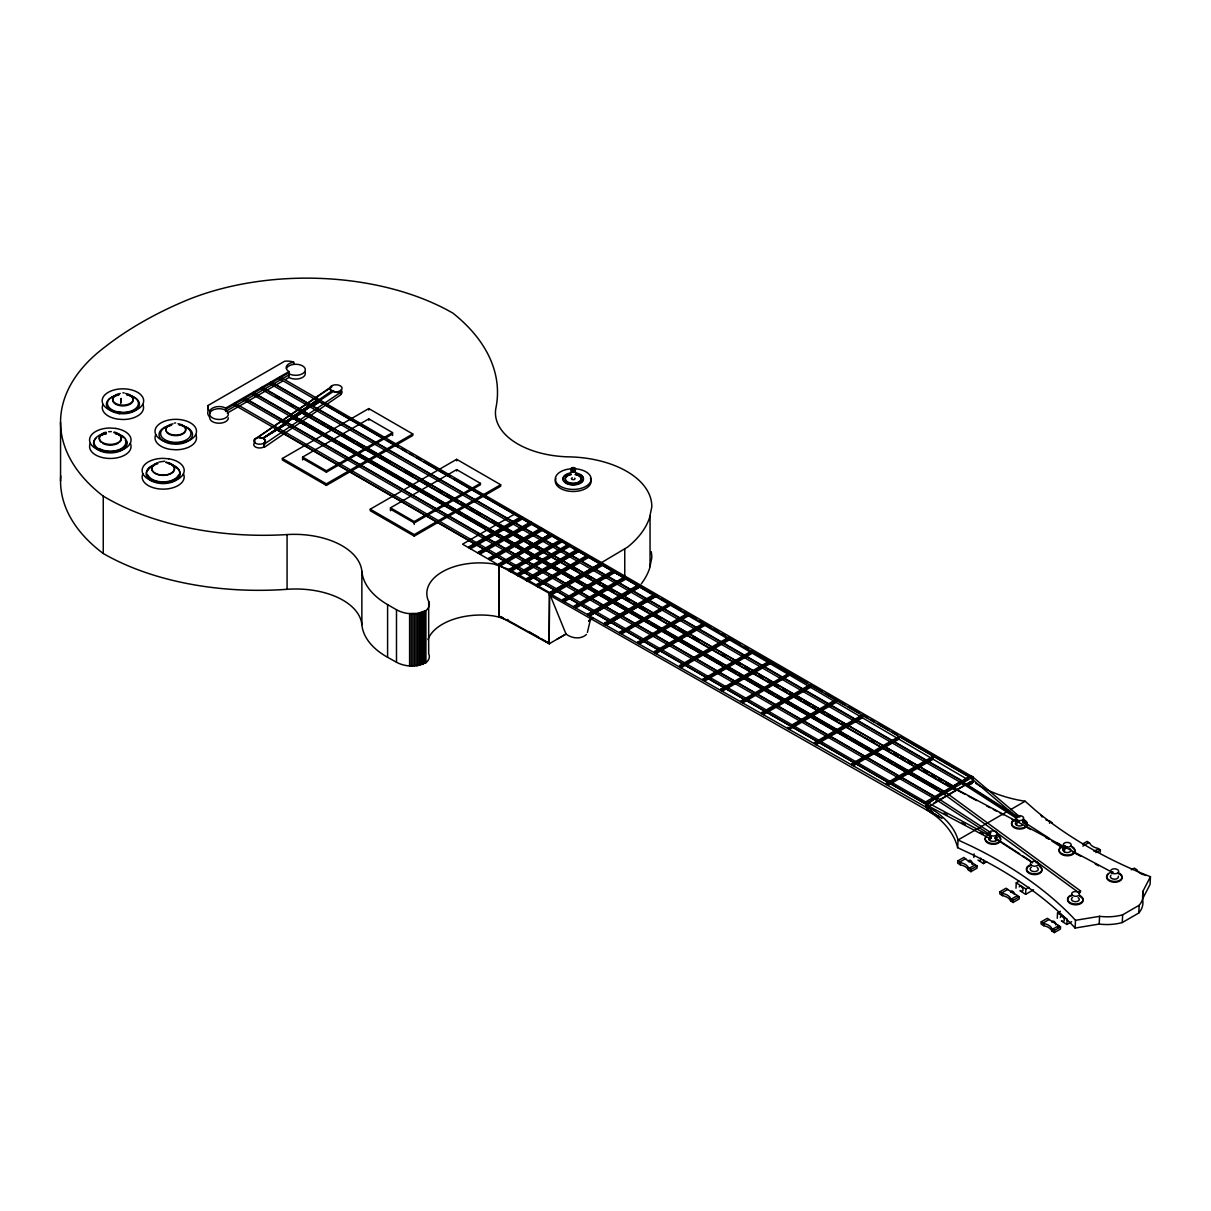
<?xml version="1.0" encoding="UTF-8"?>
<svg xmlns="http://www.w3.org/2000/svg" width="1211" height="1211" viewBox="0 0 1211 1211"><rect width="100%" height="100%" fill="white"/><g stroke="black" fill="none" stroke-linecap="round" stroke-linejoin="round"><path stroke-width="1.5" d="M586.457 634.428C580.886 639.68 571.743 638.439 566.021 634.034L549.552 643.571L507.878 620.304L498.781 617.02L498.841 565.143L462.557 544.193L495.102 525.407M588.168 615.067L589.666 615.93L639.484 587.168L639.484 585.912L589.666 614.688L589.666 615.93L928.08 808.358L931.365 808.933A87.919 53.511 2.9 0 1 958.037 839.965L971.722 846.338A391.138 238.052 2.9 0 1 1072.795 917.378L1075.489 920.315L1075.111 928.065L1099.194 924.054A37.889 23.054 2.9 0 0 1122.264 922.54L1138.794 913.003A37.889 23.054 2.9 0 0 1142.488 899.077L1150.056 884.454L1150.45 876.703L1146.121 875.038A398.495 242.518 2.9 0 1 1034.936 809.871L1025.142 801.228A94.609 57.583 2.9 0 1 984.694 788.558M609.163 622.121L605.969 623.968L605.969 625.209L655.605 596.554L655.605 595.312L639.59 604.561M816.002 744.644L816.002 743.403L862.444 716.594L860.96 715.731L814.519 742.54L816.002 744.644L862.444 717.775L862.444 716.594M971.494 777.977C974.128 773.496 973.841 787.498 968.512 783.759M612.16 602.881L589.666 615.869L588.168 615.006L588.168 613.826L638 585.064M654.107 594.45L604.471 623.105L604.471 624.361L605.969 625.209L655.605 596.478L669.486 604.622M938.858 816.668L931.183 812.687L931.365 808.933L927.459 806.708L927.308 810.008L934.877 815.381A88.267 58.809 6.5 0 1 947.244 827.385A88.146 58.733 6.5 0 1 957.629 847.67L971.343 854.088A391.138 238.052 2.9 0 1 1072.416 925.113L1075.111 928.065M1024.067 821.739L1024.264 820.664L1023.462 822.133L1023.113 820.74M989.372 835.681L927.384 802.56L926.279 803.362L926.279 804.861L990.416 838.814L990.992 836.619L989.22 835.651M927.808 803.498L926.672 802.106M928.277 804.104L928.08 802.863L935.997 797.035L934.059 797.353M286.174 423.744L285.19 424.228M1018.663 817.198L962.881 781.958L963.971 782.003M1065.029 848.411C1063.107 850.743 1064.439 846.156 1061.896 846.837L1063.848 847.927M1064.197 849.123L1064.257 847.609L1060.352 845.702M936.058 799.517L936.436 797.338L991.052 832.774M972.327 864.079L972.251 862.853L968.649 861.46M968.573 861.415L968.936 860.521A2.816 1.62 60 0 1 972.357 862.913L977.095 865.971L976.989 868.181L970.934 871.678L968.482 870.103A11.293 6.872 2.9 0 0 960.262 864.836L957.674 863.171L957.78 860.945L963.85 857.449L968.906 861.642M1011.094 891.811L1010.807 892.25A2.816 1.62 60 0 1 1010.852 891.674L1011.109 891.296A2.816 1.62 60 0 1 1014.53 893.703L1019.253 896.745L1019.162 898.971L1013.092 902.467L1010.64 900.893A11.293 6.872 2.9 0 0 1002.436 895.625L999.832 893.96L999.938 891.735L1006.008 888.238L1014.546 894.278M1055.629 924.856L1055.689 923.736L1047.273 918.332L1041.218 921.843L1041.097 924.054L1043.7 925.719A11.293 6.872 2.9 0 1 1051.905 931.002L1054.357 932.576L1060.427 929.064L1060.518 926.854L1055.795 923.796A2.816 1.62 60 0 0 1052.374 921.404L1052.132 921.783A2.816 1.62 60 0 0 1051.996 922.298L1052.389 921.616M1057.975 927.49L1058.066 925.28M934.937 814.216L934.877 815.381L936.012 814.882M957.659 847.7L958.037 839.965L1007.143 811.627M996.653 837.77L996.804 834.818A4.193 2.558 2.9 0 0 995.73 831.488A4.193 2.558 2.9 0 0 990.22 831.533L989.977 834.939M960.262 864.836L960.384 862.61L957.78 860.945M972.161 781.761L972.206 780.883L928.11 807.071M968.482 870.103L968.588 867.893A11.293 6.872 2.9 0 0 960.384 862.61M970.934 871.678L971.04 869.453L977.095 865.971M973.826 857.418L974.007 853.831M977.943 860.067L983.438 863.594L983.62 860.007M989.402 837.316L989.281 839.965L989.584 837.497M989.417 835.726L989.538 834.591L990.931 838.36L989.811 837.694M990.144 832.88L990.22 831.533M996.714 837.558C996.411 834.288 995.215 839.556 995.866 840.706A4.193 2.558 2.9 0 1 990.81 840.949A4.193 2.558 2.9 0 1 988.857 838.012M1002.436 895.625L1002.541 893.4L999.938 891.735M1010.64 900.893L1010.746 898.668A11.293 6.872 2.9 0 0 1002.541 893.4M1011.064 892.431L1011.109 891.508M1013.092 902.467L1013.198 900.242L1019.253 896.745M1015.984 888.208L1016.256 882.834L1019.117 881.184M1020.101 890.842L1025.596 894.369L1025.868 888.995L1028.866 887.269M1043.7 925.719L1043.806 923.509L1041.218 921.843M1049.543 823.313L1049.649 821.088A11.293 6.872 2.9 0 1 1047.742 820.634M1051.905 931.002L1052.011 928.776A11.293 6.872 2.9 0 0 1043.806 923.509M1054.357 932.576L1054.463 930.351L1060.518 926.854M1057.248 918.301L1057.521 912.927L1060.336 911.308M1063.273 847.276L1063.213 850.667L1064.227 851.772A3.921 2.392 2.9 0 0 1070.781 850.909M1063.349 847.897L1064.227 851.772L1065.105 847.7M1061.366 920.95L1066.861 924.477L1067.133 919.104L1057.521 912.927M1100.254 852.15L1100.375 849.925L1097.923 848.351A11.293 6.872 2.9 0 1 1089.703 843.083L1087.115 841.418L1082.558 844.052M1099.194 924.054L1099.588 916.318A37.889 23.054 2.9 0 0 1122.658 914.805L1139.173 905.268A37.889 23.054 2.9 0 0 1142.881 891.326L1150.45 876.703M1122.264 922.54L1122.658 914.805M1138.794 913.003L1139.173 905.268M1142.563 897.518L1142.881 891.326M927.565 806.768L927.52 810.129L942.022 818.485M935.831 798.942L936.981 797.761M1023.885 821.936L1023.976 820.498L1023.689 822.027L1023.764 820.498L1022.689 821.361L1022.962 822.617M1032.635 862.837L995.336 838.633L995.593 836.968L995.866 840.706L996.532 840.192A4.193 2.558 2.9 0 0 996.956 839.586M972.433 778.279L972.766 776.932L1019.874 816.925M927.263 804.634C925.022 806.238 927.429 800.94 927.611 803.514M119.828 412.149L119.828 413.753M1023.537 820.997L1023.401 821.921M972.251 864.003L972.251 862.853M235.585 403.853C235.555 401.053 232.224 405.64 234.707 405.155M262.742 388.186C262.499 385.159 259.366 390.608 262.091 389.306M935.316 798.594L935.967 797.459L935.089 798.76M937.42 798.7L937.178 797.822M944.141 794.083L944.777 792.403L945.912 792.509M953.148 788.603C954.132 785.727 956.448 787.498 953.284 788.664M960.747 782.927L960.898 781.564L944.701 791.616M962.427 781.7L962.185 780.807M962.473 783.971L963.517 781.579L271.355 382.01L270.098 383.13L270.659 384.356M971.252 778.158L972.63 776.448L972.811 777.992M1015.893 821.013L1016.15 819.257L1018.981 821.558M259.593 437.882L263.317 438.004L276.865 429.89L275.336 428.285M1022.917 822.269L1023.128 820.861L1022.705 821.542M1036.419 862.928L1036.026 862.02M1063.818 849.093L1064.015 847.821L1061.896 846.837M1063.379 846.005L1063.485 845.293A3.921 2.392 2.9 0 1 1066.588 842.417A3.921 2.392 2.9 0 1 1071.175 844.718A3.921 2.392 2.9 0 1 1067.269 847.185L1066.21 847.745L1063.591 845.974M1063.818 846.837L1063.076 850.046A3.921 2.392 2.9 0 1 1063.606 848.866L1063.697 848.972M970.768 777.644L970.768 775.857L926.021 801.682L926.021 803.15L927.596 804.059M319.583 401.598L312.726 406.412M254.537 442.923A5.828 3.376 0 0 0 256.051 447.283A5.828 3.376 0 0 0 263.726 446.995L265.481 441.364L263.317 438.004L275.896 429.345L927.066 804.71M1022.947 821.83L1023.128 820.861M1023.038 822.314L1023.34 820.695L1023.053 822.557L1027.867 825.584M1023.552 820.574L1023.386 821.981M118.905 394.771A15.516 8.961 0 0 0 107.401 403.43A15.516 8.961 0 0 0 118.905 412.073L118.905 413.693M601.231 562.782L627.525 547.145A128.775 74.34 0 0 0 649.565 517.718L651.775 507.046A85.724 49.5 0 0 0 569.049 456.865A76.263 44.035 0 0 1 495.95 407.804A233.193 134.633 0 0 0 452.869 313.119A206.899 119.45 0 0 0 183.028 301.781L175.474 305.096A378.438 218.495 0 0 0 108.839 343.969L103.162 348.359A213.348 123.174 0 0 0 103.253 496.147L103.253 553.503A222.839 126.958 -1 0 0 287.068 589.303A67.695 38.57 -1 0 1 361.862 624.709A88.297 50.302 -1 0 0 387.596 657.285L396.497 662.25A24.735 14.093 -1 0 0 408.016 665.823L417.644 665.626L425.924 662.75A18.967 10.808 -1 0 0 428.679 653.683L428.679 601.443A52.875 30.532 0 0 1 442.303 571.834A52.875 30.532 0 0 1 493.604 563.963L510.103 569.836M641.33 583.793A128.76 73.356 -1 0 0 649.565 568.504L651.775 557.923A85.739 48.849 -1 0 0 651.215 551.626M556.727 639.393L566.021 634.034L550.006 594.783L549.158 594.964L930.699 812.354L931.365 808.933L927.399 808.131L928.065 804.528M995.17 837.603L995.139 838.406M209.912 413.269L210.033 410.544A9.34 5.389 0 0 1 225.655 408.122L288.99 371.55A9.582 5.525 0 0 1 293.289 362.301L294.031 364.39M587.411 632.414L590.786 617.943M1016.529 825.16L1017.21 822.254M1018.466 821.073L1017.603 820.634M244.546 398.934C245 395.407 241.004 400.917 243.986 399.751M271.688 383.266L271.355 382.01M969.708 776.947L970.768 775.857M972.282 863.171L972.509 864.185L972.357 862.913M953.42 788.073L954.964 787.286M972.766 778.809L971.843 778.537L972.766 777.114L953.92 787.952L953.92 789.466L955.04 788.997L965.031 794.34M944.323 791.6L942.642 792.312L942.794 793.508M951.846 786.787L951.574 787.695L260.925 388.943L253.72 393.121L944.353 791.858M280.589 378.347C281.542 374.154 277.001 380.496 280.407 378.619M265.27 442.515L263.726 444.467L340.7 392.273L339.443 392.273A6.237 3.451 15.5 0 1 334.902 392.016L330.209 389.67A6.206 2.467 -0.5 0 1 331.299 387.232L254.855 439.351L254.855 441.879M1022.735 821.27L1049.589 838.527M972.857 778.158L972.933 776.978M1111.834 872.102C1110.169 876.552 1115.164 870.376 1111.834 872.102L952.709 787.271L954.571 786.862M935.891 797.882L935.649 799.729L936.769 799.835M963.017 782.109L962.488 783.82M1080.59 890.978L1079.304 892.901L1080.59 890.978L945.806 792.433L944.308 794.038M990.068 832.956L989.448 834.5A7.781 4.738 2.9 0 0 987.813 835.06M536.912 585.322L537.896 586.745L579.13 562.933M951.846 788.285L301.055 412.542L302.75 412.345L302.583 413.178M253.266 394.302L251.888 394.18L253.447 392.515M1017.24 817.576L963.214 782.578L963.638 784.153M300.434 411.301L309.532 405.624M549.552 592.618L549.158 643.768L549.461 592.573L510.315 569.972L513.57 568.095M930.699 812.354L931.743 811.506M989.538 832.033A4.193 2.558 2.9 0 0 990.613 835.378A4.193 2.558 2.9 0 0 996.138 835.333L996.804 834.818M961.852 782.109L970.026 776.387L972.342 776.766L972.342 778.143M926.021 807.177L926.021 801.682L928.08 802.863C931.895 803.09 935.709 794.567 933.666 798.654M941.356 792.615L293.592 418.643L292.729 418.189L277.561 428.845L285.993 423.441M275.745 429.269L276.941 428.437M935.891 797.807L936.618 797.398L928.08 802.863L953.92 787.952M1016.771 820.225L1015.696 820.225M308.775 405.685L309.108 406.745L310.334 405.882M317.297 401.023L318.554 400.145L319.204 400.886L316.873 400.796L311 404.656M293.38 417.038L300.918 412.467L299.813 411.634M311.197 404.671L318.554 400.145M254.855 439.351L331.224 386.809M284.933 424.122L284.146 423.668L263.317 438.291M286.825 421.822L300.661 412.3M301.948 411.422L308.926 406.624M310.213 405.746L332.056 390.714L334.902 391.759A6.085 3.512 0 0 0 339.443 391.183M264.331 447.343L340.7 394.801L340.7 392.273M275.094 428.876L276.819 428.391M306.02 425.122L291.488 417.25L293.229 416.993L285.599 421.564L300.797 411.301M954.752 786.968L953.557 787.771L954.722 786.953L262.303 387.232M309.849 405.67L301.584 411.346L308.714 406.518L310.516 407.441M294.137 417.523L277.38 428.664M302.478 411.997L294.969 416.978M303.931 411.029L319.204 400.886M320.612 399.948L333.388 391.456L334.902 391.759M300.025 411.937L293.985 415.933L300.328 412.118M316.843 400.78L317.827 399.978M303.976 411.044L310.546 406.079M928.08 802.863L935.513 798.034M953.647 786.333L962.23 780.838M317.63 399.978L316.767 399.978M284.01 422.518L283.192 423.033L284.403 422.594M301.569 410.484L308.26 406.2M302.644 412.194L295.075 416.902L302.659 412.285M277.652 429.057L285.296 424.289M312.574 406.169L319.522 401.885L318.342 401.598M500.37 564.159L509.892 558.377M514.645 555.486L522.577 550.672M525.756 548.75L530.509 545.858M533.688 543.921L540.03 540.076M543.194 538.138L549.537 534.293L533.461 525.014M588.637 620.834L593.36 618.094L588.622 620.986M228.395 417.84A9.34 5.389 0 0 1 219.055 423.229A9.34 5.389 0 0 1 209.715 417.84L209.034 416.175A12.882 7.433 0 0 1 207.959 411.437L207.959 405.534L284.661 361.241A12.882 7.433 0 0 1 292.895 361.862L294.031 362.256M225.655 409.318L233.784 404.625L926.006 804.271M235.615 403.566L242.836 399.403L935.059 799.048M288.99 372.746L280.861 377.438L973.084 777.099M288.99 374.941L225.655 411.498L225.655 408.122M227.274 413.087L282.496 381.208M285.751 379.331L288.99 377.454A9.582 5.525 0 0 0 300.555 378.332A9.582 5.525 0 0 0 305.005 372.125M282.375 458.469L368.78 408.576L412.769 433.977L412.769 435.506L326.38 485.399L282.375 459.998L282.375 458.469L326.38 483.855L412.769 433.977M302.614 459.998L302.614 457.092L368.78 418.885L392.546 432.615L392.546 435.506M302.614 457.092L326.38 470.822L392.546 432.615M302.614 458.469L326.38 472.184L392.546 433.977M437.08 522.955L414.253 536.125L370.263 510.739L370.263 509.195L401.235 491.318M404.504 489.441L456.668 459.317L500.658 484.718L500.658 486.247L440.335 521.078M390.487 510.739L390.487 507.833L456.668 469.626L480.434 483.356L480.434 484.718L414.253 522.925L390.487 509.195M390.487 507.833L414.253 521.563L480.434 483.356M370.263 509.195L414.253 534.596L500.658 484.718M498.357 523.53L514.63 514.13M469.066 547.962L469.066 546.706L519.519 517.581M469.066 546.706L470.549 547.569L522.637 517.506L521.139 516.643M522.637 518.747L470.549 548.825L470.549 547.569M478.39 553.336L478.39 552.095L528.844 522.97M496.283 543.012L501.172 540.182M478.39 552.095L479.874 552.958L502.656 539.803M505.91 537.926L530.327 523.833M531.962 524.136L479.874 554.199L479.874 552.958M488.926 559.421L488.926 558.18L539.364 529.056M501.944 551.913L505.199 550.021M516.582 543.451L519.837 541.574M488.926 558.18L490.41 559.043L540.863 529.918M542.483 530.221L490.41 560.284L490.41 559.043M549.158 643.768L498.796 616.051L498.796 563.872L549.234 534.747M534.596 544.45L537.851 542.573M498.796 563.872L500.279 564.735L552.352 534.672M588.168 615.006L498.796 565.113L500.279 565.976L552.352 535.913L555.228 537.608M562.222 541.726L510.452 571.622L508.953 570.759L508.953 569.503L560.738 539.622L566.597 544.299M516.825 566.218L520.079 564.341M539.591 553.064L542.846 551.187M508.953 569.503L510.452 570.366L562.222 540.469M568.519 544.178L517.021 573.908L517.021 575.164L518.505 576.012L570.003 546.282M534.414 565.113L537.654 563.236M555.531 552.927L558.771 551.05M568.398 545.964L518.505 574.771L518.505 576.012M577.193 549.416L525.892 579.025L525.892 580.281L527.39 581.144L578.646 551.55M533.597 575.649L538.441 572.848M543.285 570.063L552.958 564.462M562.646 558.876L565.885 557.015M570.714 554.214L573.953 552.352M533.37 575.967L536.609 574.09M562.585 559.104L565.825 557.227M578.676 550.278L527.39 579.887L527.39 581.144M537.139 585.458L536.412 585.882L536.412 584.625L587.365 555.213M580.886 560.209L584.126 558.332M536.412 584.625L537.896 585.488L588.849 556.076L588.849 557.317L599.657 563.69L565.719 583.278M582.37 561.071L588.849 557.317M549.158 592.845L562.479 585.155M611.782 570.775L602.533 565.37L552.004 594.54L550.505 593.678L550.505 592.436L601.034 563.266L602.533 564.129M550.505 593.678L555.455 590.832M597.78 566.385L601.034 564.508M550.505 592.436L552.004 593.299L600.898 565.068M563.024 600.686L563.024 599.445L611.691 571.35M588.985 585.7L592.224 583.823M563.024 599.445L564.523 600.308L614.81 571.274M623.044 577.39L614.779 572.515L564.523 601.549L564.523 600.308M574.332 607.135L574.332 605.894L577.571 604.017M580.811 602.155L624.437 576.966M590.499 597.81L593.738 595.933M619.593 581.008L624.437 578.207M574.332 605.894L575.83 606.756L625.92 577.829L625.92 579.07L651.018 593.799M616.232 584.671L575.83 607.998L575.83 606.756M619.457 582.809L625.92 579.07L624.558 578.283M590.59 613.614L600.399 607.952M633.096 589.076L638 586.245M607.453 603.941L610.677 602.079M621.924 595.585L628.358 591.876M615.37 601.019L639.484 587.108L638 586.306M612.372 620.274L636.38 606.408M620.093 633.141L620.093 631.885L669.486 603.381L670.97 605.485L685.744 614.159M620.093 631.885L621.576 632.747L670.97 604.244M637.879 643.283L637.879 642.027L687.015 613.659M637.879 642.027L639.363 642.89L688.499 614.522L688.499 615.778L703.409 624.528M688.499 615.778L639.363 644.146L639.363 642.89M654.545 652.744L654.545 651.503L703.409 623.287M674.088 641.467L677.343 639.575M693.631 630.174L698.52 627.359M654.545 651.503L656.029 652.366L704.893 624.149L704.893 625.391L749.579 651.594M684.472 665.762L681.218 667.655L679.719 666.792L679.719 665.535L728.598 637.319L730.097 638.182L730.097 639.423L687.727 663.885M694.387 658.315L697.642 656.438M723.709 641.391L726.978 639.514M679.719 665.535L681.218 666.398L730.097 638.182M703.031 680.34L703.031 679.099L751.183 651.291L752.894 653.546L766.987 661.796M728.719 665.52L731.928 663.658M703.031 679.099L704.53 679.961L752.667 652.154M762.34 665.157L768.713 661.478L770.211 662.326L770.211 663.583L722.316 691.224L720.833 690.361L720.833 689.12L759.146 667.004M763.929 665.49L767.123 663.643M720.833 689.12L722.316 689.982L770.211 662.326M741.238 702.047L741.238 700.791L788.785 673.346L790.268 675.45L807.101 685.335M785.606 676.419L788.982 674.709M741.238 700.791L742.737 701.653L790.268 674.209M761.81 713.748L761.81 712.507L809.054 685.229L810.537 687.333L862.111 717.593M761.81 712.507L763.293 713.37L810.537 686.092M792.675 724.511L834.667 700.261L836.165 701.124L836.165 702.365L789.315 729.416L789.315 728.159L836.165 701.124M802.363 720.151L805.603 718.29M830.534 734.547L833.728 732.64M851.848 764.958L851.848 763.702L897.714 737.227L899.213 739.331L967.634 779.49M866.592 756.436L869.876 754.544M851.848 763.702L853.346 764.565L899.213 738.089M886.285 784.546L886.285 783.305L931.637 757.117L933.136 757.98L933.136 759.221L887.784 785.409L887.784 784.168L933.136 757.98M899.243 777.068L902.483 775.207M913.821 768.652L917.06 766.79M933.848 803.014L937.057 801.167M940.251 799.336L945.034 796.566M948.228 794.719L964.213 785.5M967.407 783.653L970.601 781.806M1010.413 809.735L1025.142 801.228M959.596 862.126L965.667 858.614M969.209 868.287L975.279 864.79M983.438 863.594L986.617 861.748M1001.769 892.901L1007.824 889.404M1082.876 846.095L1088.931 842.584M1011.382 899.077L1017.437 895.58M1094.002 851.378L1098.544 848.76M1095.834 852.559L1100.375 849.925M1025.596 894.369L1033.558 889.782M1131.271 869.846L1134.313 868.105L1136.902 869.77A11.293 6.872 2.9 0 0 1139.188 872.586M1043.034 923.009L1049.104 919.512M1052.647 929.17L1058.702 925.688M1066.861 924.477L1071.644 921.722M294.258 417.447L301.766 412.936M103.253 496.147A222.779 128.623 0 0 0 287.068 534.566A67.68 39.07 0 0 1 361.862 571.32A88.282 50.968 0 0 0 387.596 604.607L396.497 609.754A24.72 14.275 0 0 0 408.016 613.508L417.644 613.417L425.924 610.601A18.967 10.944 0 0 0 428.679 601.443M340.23 390.775L340.624 394.332A6.085 3.512 0 0 0 340.942 390.048M931.183 812.687L932.818 811.9M158.974 462.042L164.681 461.194M968.815 783.593L972.66 782.457M1075.489 920.315L1099.588 916.318M927.883 810.068L927.535 808.297L927.308 810.008L931.88 811.552M964.365 782.261L962.049 782.23M174.445 423.048L175.61 422.942M972.811 782.518C967.589 781.791 974.446 783.895 972.478 781.08M261.803 437.761L264.649 439.169A5.828 3.376 0 0 1 261.107 444.104A5.828 3.376 0 0 1 253.765 440.849A5.828 3.376 0 0 1 261.107 437.595L262.515 437.928M277.97 430.132L276.956 429.935L285.705 424.365L263.317 438.004L276.562 429.738M122.916 392.818L124.233 392.924M118.905 412.073L122.916 412.376A15.516 8.961 0 0 0 138.296 404.595A15.516 8.961 0 0 0 126.928 394.771M1066.528 847.11L1063.485 845.293L1067.269 847.185M498.781 617.02L493.604 615.93A52.875 30.124 -1 0 0 427.952 639.575M1015.847 819.726L1018.618 821.179M293.592 418.643L291.624 417.492L293.531 418.612M498.796 616.051L503.337 617.761M1022.826 819.302L1024.536 820.044A7.856 4.783 2.9 0 1 1027.11 824.646M1111.153 872.389L1112.637 873.343A4.057 2.467 2.9 0 0 1118.464 872.238A4.057 2.467 2.9 0 0 1115.361 868.862A4.057 2.467 2.9 0 0 1110.608 871.148M1057.339 843.113L1058.792 843.795M276.744 429.829L274.897 428.588M809.735 686.864L810.537 687.333L763.293 714.611L763.293 713.37M990.901 838.239L989.947 837.74M292.033 417.795L292.729 418.189M928.353 803.483L926.264 802.363M928.353 803.544L237.25 404.504M943.853 813.171L947.138 814.927M961.958 822.814L965.258 824.57M980.077 832.472L983.362 834.228M929.957 811.415L931.849 812.445M968.361 796.127L976.702 800.592M986.693 805.936L990.023 807.722M993.353 809.508L996.698 811.294M1000.029 813.081L1003.359 814.867M1011.685 819.317L1015.015 821.103M1072.507 851.863L1080.651 856.222M1095.319 864.079L1098.574 865.82M1027.412 827.703L1030.712 829.474M1045.577 837.437L1048.877 839.208M316.207 400.402L310.667 404.671L316.646 400.614L318.538 401.704M931.229 811.991L938.419 816.35M1112.637 873.343L1111.622 872.783M530.463 522.032L531.962 522.895M540.999 528.117L542.483 528.98M317.433 399.993L319.386 401.129M321.218 402.552L383.387 438.443M386.657 440.335L398.116 446.95M401.386 448.842L406.29 451.673M409.575 453.565L412.845 455.442M416.115 457.334L421.019 460.165M424.289 462.057L450.477 477.179M453.747 479.056L532.28 524.408M550.278 534.793L561.722 541.408M565.007 543.3L569.912 546.131M573.181 548.023L576.451 549.915M579.721 551.792L599.354 563.13M602.639 565.022L622.272 576.36M625.542 578.252L658.269 597.144M661.539 599.036L681.172 610.359M684.442 612.251L695.901 618.866M699.171 620.759L710.615 627.374M713.885 629.251L718.804 632.097M722.074 633.974L725.344 635.866M728.613 637.758L740.072 644.373M744.977 647.204L748.247 649.096M751.516 650.988L807.147 683.095M810.431 684.987L821.875 691.602M825.145 693.494L844.778 704.832M848.048 706.709L859.507 713.324M862.777 715.217L867.697 718.047M870.966 719.939L874.236 721.832M877.506 723.724L888.965 730.339M892.235 732.216L897.139 735.062M900.409 736.939L969.133 776.614M969.678 777.235L279.03 378.498L271.809 382.661L962.457 781.413M670.47 605.197L621.576 633.989L621.576 632.747M728.598 638.575L730.097 639.423M704.151 624.967L704.893 625.391L656.029 653.607L656.029 652.366M752.273 653.168L704.53 681.203L704.53 679.961M768.713 662.72L770.211 663.583M789.633 675.087L742.737 702.91L742.737 701.653M898.895 739.149L853.346 765.806L853.346 764.565M960.626 782.457L269.977 383.72L262.772 387.898L953.284 786.166L936.406 797.277L942.945 792.085M275.73 396.058L279.014 397.935M290.458 404.55L293.743 406.442M298.648 409.273L301.917 411.165M305.187 413.057L308.472 414.949M321.566 422.503L324.836 424.395M328.105 426.287L331.375 428.179M342.834 434.794L346.104 436.687M351.023 439.517L354.293 441.41M357.563 443.302L362.483 446.132M372.292 451.794L377.211 454.64M380.481 456.517L390.29 462.193M409.939 473.531L413.208 475.423M424.667 482.039L427.937 483.931M439.396 490.546L442.666 492.423M447.57 495.269L450.855 497.146M454.125 499.038L457.395 500.93M462.314 503.761L465.584 505.653M470.489 508.484L473.758 510.376M477.043 512.268L480.313 514.16M491.772 520.775L495.042 522.668M499.946 525.498L503.216 527.39M506.501 529.283L511.405 532.113M521.23 537.775L526.134 540.621M529.404 542.513L539.228 548.174M558.861 559.512L562.146 561.404M573.59 568.02L576.875 569.912M588.319 576.527L591.604 578.419M596.508 581.25L599.778 583.142M603.048 585.019L606.333 586.911M611.237 589.757L614.507 591.634M619.426 594.48L622.696 596.372M625.966 598.249L629.236 600.141M640.695 606.756L643.964 608.649M655.423 615.264L660.328 618.094M670.152 623.771L675.057 626.602M678.342 628.494L688.151 634.155M693.07 637.001L697.975 639.832M722.528 654.001L725.798 655.893M737.257 662.508L740.526 664.4M745.431 667.231L748.716 669.123M751.986 671.015L755.255 672.907M760.16 675.738L763.445 677.63M768.349 680.461L771.619 682.353M774.889 684.245L778.173 686.122M783.078 688.968L786.348 690.86M789.633 692.737L792.902 694.63M804.361 701.245L809.266 704.075M812.536 705.968L815.805 707.86M819.09 709.752L823.995 712.583M827.264 714.475L837.089 720.151M841.993 722.982L846.913 725.813M871.451 739.982L874.72 741.874M886.18 748.489L889.464 750.381M894.369 753.212L897.639 755.104M900.908 756.996L904.193 758.888M909.098 761.719L912.367 763.611M923.826 770.226L927.096 772.118M932.016 774.949L935.286 776.841M938.555 778.734L941.825 780.611M307.14 414.556L310.41 416.448M330.043 427.786L333.313 429.663M344.757 436.278L348.026 438.17M367.644 449.493L370.929 451.385M382.373 458L385.643 459.877M405.261 471.215L408.531 473.107M470.685 508.983L473.955 510.875M493.573 522.198L496.858 524.091M508.302 530.706L511.572 532.583M516.476 535.429L519.746 537.306M531.19 543.921L534.46 545.813M619.502 594.904L622.787 596.796M634.231 603.411L637.501 605.288M642.405 608.134L645.675 610.011M657.119 616.626L660.389 618.518M671.848 625.118L675.117 627.01M694.736 638.348L698.005 640.225M745.431 667.609L748.716 669.501M760.16 676.116L763.43 678.009M783.048 689.331L786.317 691.224M797.777 697.824L801.046 699.716M805.951 702.547L809.22 704.439M820.664 711.054L823.934 712.946M908.977 762.037L912.246 763.929M923.705 770.544L926.975 772.421M931.88 775.252L935.149 777.144M946.593 783.759L949.863 785.651M253.266 392.47L945.473 792.115M300.964 421.822L304.233 423.714M315.693 430.314L325.502 435.99M343.5 446.359L348.405 449.22M351.69 451.082L354.944 452.99M358.229 454.852L363.118 457.713M374.608 464.297L377.847 466.22M389.306 472.82L392.576 474.712M397.48 477.543L400.75 479.435M404.05 481.282L407.29 483.219M412.209 486.05L415.479 487.942M418.779 489.774L422.018 491.711M426.968 494.497L430.208 496.434M441.697 502.989L444.921 504.942M449.871 507.712L453.156 509.604M469.52 519.035L474.379 521.941M479.284 524.772L482.553 526.664M492.362 532.34L497.282 535.171M507.091 540.833L511.996 543.663M523.455 550.278L526.724 552.171M538.244 558.68L541.453 560.678M544.723 562.555L547.993 564.447M552.973 567.172L556.167 569.17M561.087 572.001L564.356 573.893M567.702 575.664L570.896 577.677M575.891 580.387L579.07 582.4M590.529 589.015L593.799 590.892M605.258 597.507L608.527 599.4M633.065 613.568L637.97 616.399M641.24 618.291L646.144 621.122M655.968 626.798L660.873 629.629M664.143 631.521L667.412 633.398M672.332 636.244L675.602 638.121M687.046 644.736L690.331 646.629M693.6 648.521L696.87 650.413M701.896 653.062L705.044 655.136M716.624 661.554L719.773 663.628M724.799 666.277L727.947 668.351M731.217 670.243L734.502 672.135M739.406 674.966L742.676 676.858M754.12 683.458L763.944 689.135M781.943 699.519L786.847 702.35M790.117 704.242L793.387 706.134M804.846 712.749L809.75 715.58M813.171 717.245L816.29 719.364M819.559 721.241L824.479 724.087M827.9 725.737L831.17 727.629M835.923 730.687L839.193 732.579M842.629 734.244L845.747 736.364M850.818 738.952L853.922 741.087M865.547 747.459L868.65 749.579M873.721 752.167L876.991 754.059M880.094 756.194L883.364 758.086M888.45 760.659L891.553 762.809M902.997 769.424L912.822 775.085M930.82 785.485L935.725 788.316M309.289 426.999L320.733 433.614M324.003 435.506L328.908 438.337M332.177 440.214L335.447 442.106M338.717 443.998L358.35 455.321M361.62 457.213L417.205 489.305M420.474 491.197L431.918 497.797M435.188 499.689L446.632 506.304M449.902 508.181L454.806 511.012M458.076 512.904L461.346 514.796M464.615 516.688L484.233 528.011M487.518 529.903L498.962 536.503M502.232 538.395L557.817 570.487M561.087 572.379L572.531 578.979M575.8 580.871L580.705 583.702M583.974 585.594L595.418 592.194M598.688 594.086L610.132 600.701M613.402 602.578L618.306 605.409M621.576 607.301L624.846 609.194M628.115 611.086L647.749 622.409M651.018 624.301L706.603 656.392M709.873 658.284L721.317 664.884M724.587 666.777L736.031 673.377M739.3 675.269L744.205 678.099M747.475 679.992L750.744 681.884M754.014 683.761L765.458 690.376M768.728 692.268L773.632 695.099M776.902 696.976L847.216 737.575M850.485 739.467L861.929 746.067M865.199 747.959L870.103 750.79M873.373 752.682L876.643 754.559M879.913 756.451L884.817 759.282M888.087 761.174L891.357 763.066M894.626 764.943L914.244 776.281M917.514 778.158L937.147 789.496M944.111 793.826L251.888 394.18L244.667 398.343L933.681 796.127M244.213 397.692L936.905 797.777M926.143 802.908L927.717 803.816M886.285 783.305L887.784 784.168M814.519 742.54L816.002 743.403M789.315 728.159L787.831 727.311L787.831 728.553M588.168 613.826L589.666 614.688M604.471 623.105L605.969 623.968M528.707 631.521L538.335 637.077M541.529 638.939L549.552 643.571M963.184 781.383L969.981 776.357M571.441 547.13L575.74 549.643M862.444 717.775L897.714 738.468L897.714 737.227M585.912 555.607L578.661 551.353L527.466 581.098M769.061 663.022L788.785 674.603L788.785 673.346M614.81 572.515L617.701 574.256M944.792 792.766L945.11 794.704L946.094 792.645M1145.742 875.447L1145.106 875.038A11.293 6.872 2.9 0 1 1142.291 874.266M1040.673 815.321L1041.445 815.82A11.293 6.872 2.9 0 0 1042.111 817.016M1049.649 821.088L1052.102 822.663M963.578 784.198L1016.196 818.076M1051.663 840.903L1064.363 849.078M1016.256 882.834L1025.868 888.995M968.588 867.893L971.04 869.453M1010.746 898.668L1013.198 900.242M1052.011 928.776L1054.463 930.351M935.967 799.578L990.144 834.712M995.972 838.481L1019.601 853.831M1022.75 855.889L1030.637 861.006M1063.455 848.109L1064.636 848.866M944.232 794.28L1079.001 892.825A3.921 2.392 2.9 0 1 1076.291 896.291A3.921 2.392 2.9 0 1 1071.75 893.37A3.921 2.392 2.9 0 1 1077.563 891.917L1079.001 892.825M989.932 838.754L991.37 836.907M330.724 390.063L332.056 391.002M971.706 778.809L1011.73 812.884M209.912 411.119L209.034 410.272A12.882 7.433 0 0 1 207.959 405.534M926.021 801.743L926.43 803.362M996.138 835.333L996.229 836.498M996.381 838.239L996.532 840.192M931.637 757.117L931.637 758.374M834.667 700.261L834.667 701.502M809.054 685.229L809.054 686.47M722.316 689.982L722.316 691.224M681.218 666.398L681.218 667.655M650.05 515.916L650.05 566.718M624.755 549.204L624.755 577.344M552.004 593.299L552.004 594.54M537.896 585.488L537.896 586.745M510.452 570.366L510.452 571.622M507.878 619.472L507.878 620.304M500.279 564.735L500.279 565.976M456.668 459.317L456.668 460.846M456.668 469.626L456.668 471.003M425.924 610.601L425.924 662.75M424.743 611.237L424.743 663.386M423.456 611.812L423.456 663.976M422.109 612.327L422.109 664.491M420.671 612.766L420.671 664.945M419.188 613.129L419.188 665.323M417.644 613.417L417.644 665.626M416.069 613.644L416.069 665.853M414.465 613.78L414.465 666.02M414.253 521.563L414.253 524.454M414.253 534.596L414.253 536.125M412.845 613.826L412.845 666.08M411.225 613.795L411.225 666.08M409.606 613.689L409.606 665.989M396.497 609.754L396.497 662.25M387.596 604.607L387.596 657.285M368.78 408.576L368.78 410.105M368.78 418.885L368.78 420.262M361.862 571.32L361.862 624.709M331.693 385.84L331.693 387.081M326.38 470.822L326.38 472.184M326.38 483.855L326.38 485.399M288.99 371.55L288.99 377.454M287.068 534.566L287.068 589.303M263.726 443.226L263.726 446.995M60.55 422.261L60.55 481.07M130.349 443.393A20.738 11.974 0 0 1 110.307 458.469A20.738 11.974 0 0 1 90.28 443.393M574.816 470.065A2.255 1.302 0 0 1 574.937 471.821A2.255 1.302 0 0 1 571.925 472.048A2.255 1.302 0 0 1 571.274 470.337M574.741 470.474A1.771 1.014 0 0 1 574.741 471.488M574.468 471.7A1.771 1.014 0 0 1 571.683 470.474M575.846 472.971A10.203 5.888 0 0 1 581.583 482.039A10.203 5.888 0 0 1 564.871 482.054A10.203 5.888 0 0 1 570.563 472.971M580.417 474.909A10.203 5.888 0 0 1 580.447 483.234A10.203 5.888 0 0 1 566.006 483.25A10.203 5.888 0 0 1 565.991 474.924M568.11 473.985A10.203 5.888 0 0 1 570.563 473.395M575.846 473.395A10.203 5.888 0 0 1 578.313 473.97M127.185 395.028A16.515 9.537 0 0 1 139.28 405.473A16.515 9.537 0 0 1 122.916 413.768L118.648 413.435A16.515 9.537 0 0 1 106.401 404.232A16.515 9.537 0 0 1 118.648 395.028M575.27 474.212A7.977 4.602 0 0 1 579.751 481.297A7.977 4.602 0 0 1 566.687 481.312A7.977 4.602 0 0 1 571.153 474.212M177.896 468.839A17.015 9.824 0 0 1 171.674 482.266A17.015 9.824 0 0 1 148.423 478.663A17.015 9.824 0 0 1 154.645 465.251M171.674 465.251A17.015 9.824 0 0 1 175.186 466.81M165.983 462.511A11.338 6.539 0 0 1 172.976 472.123A11.338 6.539 0 0 1 155.053 473.425A11.338 6.539 0 0 1 157.702 463.117M125.581 393.454A10.278 5.934 0 0 1 133.119 399.963A10.278 5.934 0 0 1 122.916 405.125L120.252 404.928A10.278 5.934 0 0 1 112.638 399.191A10.278 5.934 0 0 1 120.252 393.454M168.601 463.737A16.56 9.567 0 0 1 176.488 478.436A16.56 9.567 0 0 1 149.831 478.436A16.56 9.567 0 0 1 157.718 463.737M165.983 462.193A11.338 6.539 0 0 1 172.976 471.806A11.338 6.539 0 0 1 155.053 473.107A11.338 6.539 0 0 1 157.702 462.799M114.061 432.009A11.05 6.388 0 0 1 119.314 441.712A11.05 6.388 0 0 1 101.724 442.03A11.05 6.388 0 0 1 105.917 432.16M108.581 431.721A11.05 6.388 0 0 1 111.351 431.661M115.832 433.417A16.273 9.4 0 0 1 123.038 448.115A16.273 9.4 0 0 1 96.592 447.313A16.273 9.4 0 0 1 106.432 433.129M574.756 468.778A17.908 10.339 0 0 1 588.47 484.491A17.908 10.339 0 0 1 557.983 484.521A17.908 10.339 0 0 1 571.637 468.778M590.514 478.466A17.908 10.339 0 0 1 573.242 491.484A17.908 10.339 0 0 1 555.91 478.481M574.741 478.148A1.771 1.014 0 0 1 574.105 479.541A1.771 1.014 0 0 1 571.698 479.178A1.771 1.014 0 0 1 572.334 477.785M575.27 474.636A7.977 4.602 0 0 1 580.599 480.843A7.977 4.602 0 0 1 569.246 483.068M567.581 482.341A7.977 4.602 0 0 1 571.153 474.636M288.99 373.699A9.582 5.525 0 0 0 304.612 371.898A9.582 5.525 0 0 0 295.772 364.254L293.289 364.45A9.582 5.525 0 0 0 286.523 368.356M340.624 390.563A6.085 3.512 0 0 0 340.442 385.931A6.085 3.512 0 0 0 332.48 385.431L331.299 386.052A6.085 3.512 0 0 0 330.24 389.503M126.474 440.743A16.727 9.658 0 0 1 108.127 452.823A16.727 9.658 0 0 1 95.82 438.412M98.485 436.414A16.727 9.658 0 0 1 105.978 433.916M118.678 434.87A16.727 9.658 0 0 1 122.144 436.414M125.293 439.941A15.516 8.961 0 0 1 118.072 450.008A15.516 8.961 0 0 1 99.347 448.585M99.347 435.915A15.516 8.961 0 0 1 106.296 433.599M115.62 433.841A15.516 8.961 0 0 1 118.072 434.492M121.282 435.915A15.516 8.961 0 0 1 123.749 437.776M128.063 394.831A10.278 5.934 0 0 1 132.847 401.507A10.278 5.934 0 0 1 122.916 405.912L120.252 405.7A10.278 5.934 0 0 1 112.729 400.75A10.278 5.934 0 0 1 117.77 394.831M178.426 475.121A15.804 9.128 0 0 1 163.167 481.887A15.804 9.128 0 0 1 147.893 475.121M147.893 470.413A15.804 9.128 0 0 1 151.996 466.311M174.323 466.311A15.804 9.128 0 0 1 176.836 468.203M114.061 432.736A11.05 6.388 0 0 1 119.828 441.985M118.133 443.256A11.05 6.388 0 0 1 102.996 443.529M101.164 442.333A11.05 6.388 0 0 1 105.917 432.887M185.813 426.999A15.198 8.78 0 0 1 185.086 440.501A15.198 8.78 0 0 1 162.229 437.549A15.198 8.78 0 0 1 171.523 425.152M179.077 425.016A15.198 8.78 0 0 1 182.664 425.757M184.133 426.196A16.727 9.658 0 0 1 191.928 437.065A16.727 9.658 0 0 1 175.762 444.225L171.432 443.892A16.727 9.658 0 0 1 159.035 434.567A16.727 9.658 0 0 1 171.432 425.228M180.288 424.773A9.96 5.752 0 0 1 182.816 433.977A9.96 5.752 0 0 1 166.891 432.524M166.043 431.161A9.96 5.752 0 0 1 170.69 424.955M177.941 423.729A9.96 5.752 0 0 1 184.133 432.478A9.96 5.752 0 0 1 167.769 432.766A9.96 5.752 0 0 1 172.991 423.82M142.868 404.504A20.648 11.928 0 0 1 122.916 419.506L117.573 419.097A20.648 11.928 0 0 1 102.965 404.504M183.466 473.864A21.026 12.14 0 0 1 163.167 489.138A21.026 12.14 0 0 1 142.853 473.864M195.804 434.704A20.738 11.974 0 0 1 175.762 449.781L170.403 449.372A20.738 11.974 0 0 1 155.735 434.704M1060.336 917.484A2.816 1.62 60 0 1 1062.516 916.712A2.816 1.62 60 0 1 1064.287 920.254A2.816 1.62 60 0 1 1062.092 921.026M1000.256 840.585A7.781 4.738 2.9 0 1 989.432 842.932A7.781 4.738 2.9 0 1 986.465 835.953M997.258 835.015A7.781 4.738 2.9 0 1 1000.664 839.374M1000.21 841.373A7.781 4.738 2.9 0 1 989.387 843.719A7.781 4.738 2.9 0 1 986.42 836.74M998.742 836.68A7.781 4.738 2.9 0 1 1000.619 840.177M995.881 837.089A4.193 2.558 2.9 0 1 996.547 837.634M1016.786 819.786A4.057 2.467 2.9 0 0 1023.583 818.893A4.057 2.467 2.9 0 0 1018.618 815.699A4.057 2.467 2.9 0 0 1016.786 819.786A7.856 4.783 2.9 0 0 1014.954 820.18M1040.052 866.985A7.781 4.738 2.9 0 1 1038.735 873.888A7.781 4.738 2.9 0 1 1027.518 872.132A7.781 4.738 2.9 0 1 1030.773 865.547M1038.569 865.32A7.781 4.738 2.9 0 1 1039.81 872.586A7.781 4.738 2.9 0 1 1027.927 871.693A7.781 4.738 2.9 0 1 1030.818 864.745M1037.07 867.454A4.042 2.467 2.9 0 1 1037.07 870.951A4.042 2.467 2.9 0 1 1031.363 870.77A4.042 2.467 2.9 0 1 1031.363 867.273M1026.413 826.613A7.856 4.783 2.9 0 1 1015.03 828.142A7.856 4.783 2.9 0 1 1013.425 820.967M1024.506 820.831A7.856 4.783 2.9 0 1 1025.853 821.815M1026.777 822.965A7.856 4.783 2.9 0 1 1027.185 824.191M1046.834 820.316A11.293 6.872 2.9 0 1 1045.971 819.953M1141.428 873.903A11.293 6.872 2.9 0 1 1139.869 873.055M1022.266 825.342A4.057 2.467 2.9 0 1 1017.361 825.569A4.057 2.467 2.9 0 1 1015.469 822.723M983.347 787.846A94.609 57.583 2.9 0 1 975.718 783.32M1025.323 826.825A7.856 4.783 2.9 0 1 1012.896 825.978A7.856 4.783 2.9 0 1 1016.831 818.893M1074.096 853.301A7.947 4.829 2.9 0 1 1062.592 854.86A7.947 4.829 2.9 0 1 1060.972 847.609M1072.159 847.473A7.947 4.829 2.9 0 1 1074.747 852.12M1117.753 873.358A7.781 4.738 2.9 0 1 1121.023 880.155A7.781 4.738 2.9 0 1 1109.791 881.199A7.781 4.738 2.9 0 1 1108.474 874.221M1079.652 896.291A7.781 4.738 2.9 0 1 1081.741 902.937A7.781 4.738 2.9 0 1 1070.948 903.875A7.781 4.738 2.9 0 1 1068.859 897.23M1070.206 896.337A7.781 4.738 2.9 0 1 1071.902 895.716M980.698 858.099A2.816 1.62 60 0 1 979.184 860.431M1019.193 886.876A2.816 1.62 60 0 1 1021.766 887.042A2.816 1.62 60 0 1 1022.901 890.66A2.816 1.62 60 0 1 1020.328 890.494M1079.697 895.489A7.781 4.738 2.9 0 1 1080.923 902.755A7.781 4.738 2.9 0 1 1069.041 901.877A7.781 4.738 2.9 0 1 1071.932 894.914M1078.108 897.684A3.921 2.392 2.9 0 1 1078.108 901.06A3.921 2.392 2.9 0 1 1072.568 900.878A3.921 2.392 2.9 0 1 1072.568 897.502M1117.783 872.556A7.781 4.738 2.9 0 1 1120.675 879.701A7.781 4.738 2.9 0 1 1108.807 879.837A7.781 4.738 2.9 0 1 1110.033 872.647M1118.298 876.204A4.057 2.467 2.9 0 1 1113.863 879.141A4.057 2.467 2.9 0 1 1110.881 875.371M1070.479 845.929A7.947 4.829 2.9 0 1 1074.142 852.514M1072.991 853.528A7.947 4.829 2.9 0 1 1061.805 853.664A7.947 4.829 2.9 0 1 1061.003 846.807M1069.767 848.563A3.921 2.392 2.9 0 1 1070.781 849.668M103.253 553.503A213.348 121.554 -1 0 1 60.747 475.862M121.191 398.525L120.767 403.006L121.191 398.525M210.033 412.679L209.715 414.071A9.34 5.389 0 0 0 223.006 418.961A9.34 5.389 0 0 0 225.049 409.954A9.34 5.389 0 0 0 210.033 412.679M518.02 574.408L517.021 575.164L518.172 574.498M945.307 791.964L944.08 792.751L945.307 791.964M122.916 412.784L117.543 412.376A20.738 11.974 0 0 1 107.022 393.106A20.738 11.974 0 0 1 141.717 395.74A20.738 11.974 0 0 1 122.916 412.784M115.681 428.422L110.307 428.013A20.738 11.974 0 0 0 91.506 445.058A20.738 11.974 0 0 0 126.201 447.692A20.738 11.974 0 0 0 115.681 428.422M175.762 443.287L170.403 442.878A20.738 11.974 0 0 1 159.867 423.608A20.738 11.974 0 0 1 194.562 426.257A20.738 11.974 0 0 1 175.762 443.287M168.601 458.772L163.167 458.363A21.026 12.14 0 0 0 144.094 475.635A21.026 12.14 0 0 0 179.273 478.315A21.026 12.14 0 0 0 168.601 458.772M571.622 469.762A2.255 1.302 0 0 0 575.392 469.187A2.255 1.302 0 0 0 572.636 467.597A2.255 1.302 0 0 0 571.622 469.762M571.97 469.565A1.771 1.014 0 0 0 574.922 469.111A1.771 1.014 0 0 0 572.758 467.855A1.771 1.014 0 0 0 571.97 469.565M1031.621 865.396A4.042 2.467 2.9 0 0 1038.387 864.503A4.042 2.467 2.9 0 0 1033.437 861.324A4.042 2.467 2.9 0 0 1031.621 865.396"/></g></svg>
